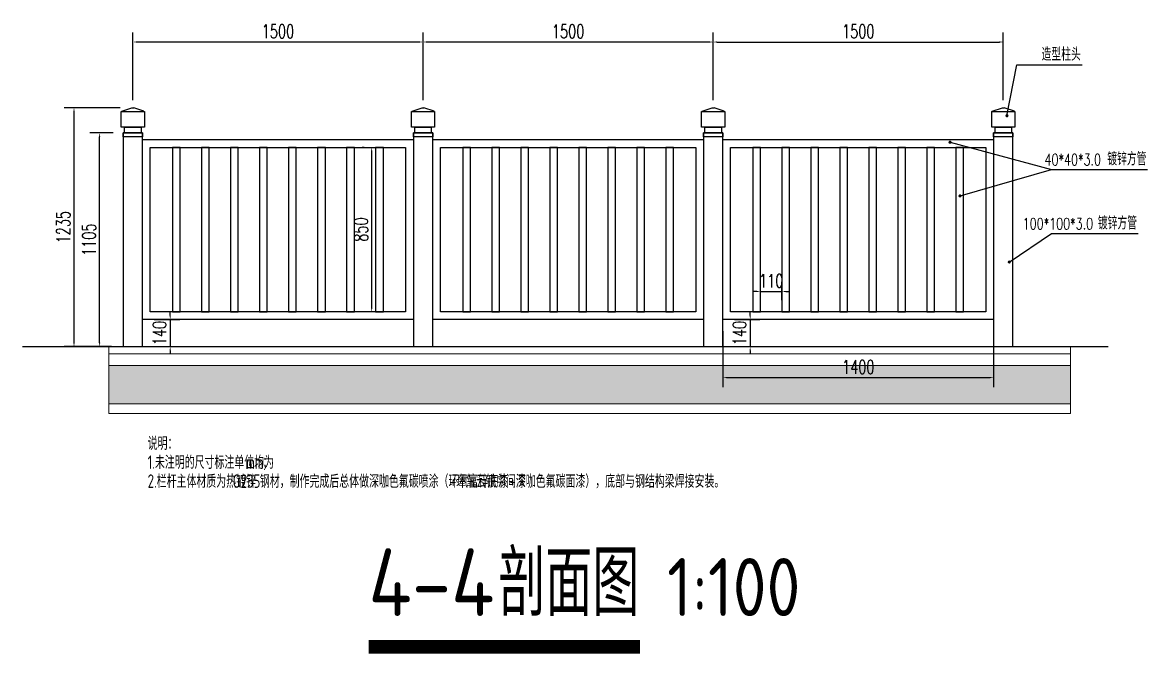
# Model space of a CAD drawing. Extents: x -51322 to 334811, y -147916 to 129288.
# Drawn here: x 111600 to 117416, y 41244 to 44507 of the extents above; entities that cross this region are included whole.
import ezdxf

# ---------------------------------------------------------------- set-up
doc = ezdxf.new("R2010")
doc.units = 0
doc.header["$LTSCALE"] = 1000
doc.header["$MEASUREMENT"] = 0
doc.layers.get('0').update_dxf_attribs({"lineweight": 5})
for name, color, linetype in [('DIM_LEAD', 3, 'Continuous'), ('DIM_SYMB', 3, 'Continuous'), ('PUB_TEXT', 7, 'Continuous'), ('W-PLASTIC_RAILINGS塑木栏杆', 6, 'Continuous'), ('W-STEEL_FRAME钢架', 3, 'Continuous')]:
    doc.layers.add(name, color=color, linetype=linetype)
doc.styles.add('_TCH_DIM', font='SIMPLEX', dxfattribs={"bigfont": 'GBCBIG'})
doc.styles.get("Standard").update_dxf_attribs({"font": 'gbenor.shx', "bigfont": 'gbcbig.shx'})
doc.styles.add('STANDARD_T3', font='simplex.shx', dxfattribs={"width": 0.7, "bigfont": 'gbcbig.shx'})
doc.dimstyles.new('W&&20', dxfattribs={"dimtxt": 70, "dimasz": 20, "dimexe": 50, "dimexo": 60, "dimgap": 20, "dimtad": 1, "dimdec": 0, "dimzin": 0, "dimdsep": 46, "dimtxsty": 'STANDARD_T3', "dimcen": 0.09, "dimclrd": 1, "dimclre": 1, "dimclrt": 7, "dimazin": 2, "dimtfac": 1, "dimtdec": 0, "dimtix": 1, "dimtmove": 2, "dimatfit": 3, "dimfxl": 0, "dimtolj": 1, "dimtzin": 0, "dimarcsym": 0})

# ---------------------------------------------------------------- blocks, each defined once
blk = doc.blocks.new('*U87')
at = {"layer": 'W-PLASTIC_RAILINGS塑木栏杆'}
blk.add_lwpolyline([(-20, -425), (20, -425), (20, 425), (-20, 425)], close=True, dxfattribs=at)
blk = doc.blocks.new('*U88')
at = {"layer": 'W-PLASTIC_RAILINGS塑木栏杆', "color": 0, "linetype": 'ByBlock', "lineweight": -2, "transparency": 16777216}
for p in [(0, 0), (150, 0), (300, 0), (450, 0), (600, 0), (750, 0), (900, 0), (1050, 0)]:
    blk.add_blockref('*U87', p, dxfattribs=at)
blk = doc.blocks.new('*U89')
at = {"layer": 'W-PLASTIC_RAILINGS塑木栏杆'}
blk.add_lwpolyline([(-20, -425), (20, -425), (20, 425), (-20, 425)], close=True, dxfattribs=at)
blk = doc.blocks.new('*U90')
at = {"layer": 'W-PLASTIC_RAILINGS塑木栏杆', "color": 0, "linetype": 'ByBlock', "lineweight": -2, "transparency": 16777216}
for p in [(0, 0), (150, 0), (300, 0), (450, 0), (600, 0), (750, 0), (900, 0), (1050, 0)]:
    blk.add_blockref('*U89', p, dxfattribs=at)
blk = doc.blocks.new('*U91')
at = {"layer": 'W-PLASTIC_RAILINGS塑木栏杆'}
blk.add_lwpolyline([(-20, -425), (20, -425), (20, 425), (-20, 425)], close=True, dxfattribs=at)
blk = doc.blocks.new('*U92')
at = {"layer": 'W-PLASTIC_RAILINGS塑木栏杆', "color": 0, "linetype": 'ByBlock', "lineweight": -2, "transparency": 16777216}
for p in [(0, 0), (150, 0), (300, 0), (450, 0), (600, 0), (750, 0), (900, 0), (1050, 0)]:
    blk.add_blockref('*U91', p, dxfattribs=at)
blk = doc.blocks.new('*D93')
at = {"layer": 'Defpoints', "color": 0, "transparency": 16777216}
for p in [(116670.5, 44406.5), (115170.5, 44046.5), (116670.5, 44046.5)]:
    blk.add_point(p, dxfattribs=at)
at = {"layer": 'W-STEEL_FRAME钢架', "color": 1, "lineweight": -2, "transparency": 16777216}
for p, q in [((115170.5, 44106.5), (115170.5, 44456.5)), ((116670.5, 44106.5), (116670.5, 44456.5)), ((115190.5, 44406.5), (116650.5, 44406.5))]:
    blk.add_line(p, q, dxfattribs=at)
at = {"layer": 'W-STEEL_FRAME钢架', "color": 1, "transparency": 16777216}
for points in [[(115190.5, 44409.8), (115190.5, 44403.2), (115170.5, 44406.5)], [(116650.5, 44409.8), (116650.5, 44403.2), (116670.5, 44406.5)]]:
    blk.add_solid(points, dxfattribs=at)
at = {"layer": 'W-STEEL_FRAME钢架', "color": 7, "transparency": 16777216, "insert": (115920.5, 44461.5), "char_height": 70, "attachment_point": 5, "style": 'STANDARD_T3'}
blk.add_mtext('\\A1;1500', dxfattribs=at)
blk = doc.blocks.new('*D94')
at = {"layer": 'Defpoints', "color": 0, "transparency": 16777216}
for p in [(113670.5, 44406.5), (113670.5, 44046.5), (115170.5, 44046.5)]:
    blk.add_point(p, dxfattribs=at)
at = {"layer": 'W-STEEL_FRAME钢架', "color": 1, "lineweight": -2, "transparency": 16777216}
for p, q in [((113670.5, 44106.5), (113670.5, 44456.5)), ((115170.5, 44106.5), (115170.5, 44456.5)), ((115150.5, 44406.5), (113690.5, 44406.5))]:
    blk.add_line(p, q, dxfattribs=at)
at = {"layer": 'W-STEEL_FRAME钢架', "color": 1, "transparency": 16777216}
for points in [[(113690.5, 44409.8), (113690.5, 44403.2), (113670.5, 44406.5)], [(115150.5, 44409.8), (115150.5, 44403.2), (115170.5, 44406.5)]]:
    blk.add_solid(points, dxfattribs=at)
at = {"layer": 'W-STEEL_FRAME钢架', "color": 7, "transparency": 16777216, "insert": (114420.5, 44461.5), "char_height": 70, "attachment_point": 5, "style": 'STANDARD_T3'}
blk.add_mtext('\\A1;1500', dxfattribs=at)
blk = doc.blocks.new('*D95')
at = {"layer": 'Defpoints', "color": 0, "transparency": 16777216}
for p in [(112170.5, 44406.5), (112170.5, 44046.5), (113670.5, 44046.5)]:
    blk.add_point(p, dxfattribs=at)
at = {"layer": 'W-STEEL_FRAME钢架', "color": 1, "lineweight": -2, "transparency": 16777216}
for p, q in [((112170.5, 44106.5), (112170.5, 44456.5)), ((113670.5, 44106.5), (113670.5, 44456.5)), ((113650.5, 44406.5), (112190.5, 44406.5))]:
    blk.add_line(p, q, dxfattribs=at)
at = {"layer": 'W-STEEL_FRAME钢架', "color": 1, "transparency": 16777216}
for points in [[(112190.5, 44409.8), (112190.5, 44403.2), (112170.5, 44406.5)], [(113650.5, 44409.8), (113650.5, 44403.2), (113670.5, 44406.5)]]:
    blk.add_solid(points, dxfattribs=at)
at = {"layer": 'W-STEEL_FRAME钢架', "color": 7, "transparency": 16777216, "insert": (112920.5, 44461.5), "char_height": 70, "attachment_point": 5, "style": 'STANDARD_T3'}
blk.add_mtext('\\A1;1500', dxfattribs=at)
blk = doc.blocks.new('*D96')
at = {"layer": 'Defpoints', "color": 0, "transparency": 16777216}
for p in [(115525.5, 43116.4), (115415.5, 43011.5), (115525.5, 43011.5)]:
    blk.add_point(p, dxfattribs=at)
at = {"layer": 'W-STEEL_FRAME钢架', "color": 1, "lineweight": -2, "transparency": 16777216}
for p, q in [((115415.5, 43071.5), (115415.5, 43166.4)), ((115525.5, 43071.5), (115525.5, 43166.4)), ((115395.5, 43116.4), (115375.5, 43116.4)), ((115415.5, 43116.4), (115525.5, 43116.4)), ((115545.5, 43116.4), (115565.5, 43116.4))]:
    blk.add_line(p, q, dxfattribs=at)
at = {"layer": 'W-STEEL_FRAME钢架', "color": 1, "transparency": 16777216}
for points in [[(115395.5, 43119.7), (115395.5, 43113), (115415.5, 43116.4)], [(115545.5, 43119.7), (115545.5, 43113), (115525.5, 43116.4)]]:
    blk.add_solid(points, dxfattribs=at)
at = {"layer": 'W-STEEL_FRAME钢架', "color": 7, "transparency": 16777216, "insert": (115470.5, 43171.4), "char_height": 70, "attachment_point": 5, "style": 'STANDARD_T3'}
blk.add_mtext('\\A1;110', dxfattribs=at)
blk = doc.blocks.new('*D97')
at = {"layer": 'Defpoints', "color": 0, "transparency": 16777216}
for p in [(115220.5, 42971.5), (116620.5, 42971.5), (116620.5, 42671)]:
    blk.add_point(p, dxfattribs=at)
at = {"layer": 'W-STEEL_FRAME钢架', "color": 1, "lineweight": -2, "transparency": 16777216}
for p, q in [((115220.5, 42911.5), (115220.5, 42621)), ((116620.5, 42911.5), (116620.5, 42621)), ((115240.5, 42671), (116600.5, 42671))]:
    blk.add_line(p, q, dxfattribs=at)
at = {"layer": 'W-STEEL_FRAME钢架', "color": 1, "transparency": 16777216}
for points in [[(115240.5, 42674.3), (115240.5, 42667.7), (115220.5, 42671)], [(116600.5, 42674.3), (116600.5, 42667.7), (116620.5, 42671)]]:
    blk.add_solid(points, dxfattribs=at)
at = {"layer": 'W-STEEL_FRAME钢架', "color": 7, "transparency": 16777216, "insert": (115920.5, 42726), "char_height": 70, "attachment_point": 5, "style": 'STANDARD_T3'}
blk.add_mtext('\\A1;1400', dxfattribs=at)
blk = doc.blocks.new('*D98')
at = {"layer": 'Defpoints', "color": 0, "transparency": 16777216}
for p in [(115220.5, 42971.5), (115220.5, 42831.5), (115361.8, 42831.5)]:
    blk.add_point(p, dxfattribs=at)
at = {"layer": 'W-STEEL_FRAME钢架', "color": 1, "lineweight": -2, "transparency": 16777216}
for p, q in [((115361.8, 42991.5), (115361.8, 43011.5)), ((115280.5, 42971.5), (115411.8, 42971.5)), ((115361.8, 42971.5), (115361.8, 42831.5)), ((115280.5, 42831.5), (115411.8, 42831.5)), ((115361.8, 42811.5), (115361.8, 42791.5))]:
    blk.add_line(p, q, dxfattribs=at)
at = {"layer": 'W-STEEL_FRAME钢架', "color": 1, "transparency": 16777216}
for points in [[(115358.5, 42991.5), (115365.1, 42991.5), (115361.8, 42971.5)], [(115358.5, 42811.5), (115365.1, 42811.5), (115361.8, 42831.5)]]:
    blk.add_solid(points, dxfattribs=at)
at = {"layer": 'W-STEEL_FRAME钢架', "color": 7, "transparency": 16777216, "insert": (115306.8, 42901.5), "char_height": 70, "attachment_point": 5, "rotation": 90, "style": 'STANDARD_T3'}
blk.add_mtext('\\A1;140', dxfattribs=at)
blk = doc.blocks.new('*D99')
at = {"layer": 'Defpoints', "color": 0, "transparency": 16777216}
for p in [(111866.1, 44066.5), (112165.5, 44066.5), (112120.5, 42831.5)]:
    blk.add_point(p, dxfattribs=at)
at = {"layer": 'W-STEEL_FRAME钢架', "color": 1, "lineweight": -2, "transparency": 16777216}
for p, q in [((112105.5, 44066.5), (111816.1, 44066.5)), ((111866.1, 42851.5), (111866.1, 44046.5)), ((112060.5, 42831.5), (111816.1, 42831.5))]:
    blk.add_line(p, q, dxfattribs=at)
at = {"layer": 'W-STEEL_FRAME钢架', "color": 1, "transparency": 16777216}
for points in [[(111862.8, 44046.5), (111869.4, 44046.5), (111866.1, 44066.5)], [(111862.8, 42851.5), (111869.4, 42851.5), (111866.1, 42831.5)]]:
    blk.add_solid(points, dxfattribs=at)
at = {"layer": 'W-STEEL_FRAME钢架', "color": 7, "transparency": 16777216, "insert": (111811.1, 43449), "char_height": 70, "attachment_point": 5, "rotation": 90, "style": 'STANDARD_T3'}
blk.add_mtext('\\A1;1235', dxfattribs=at)
blk = doc.blocks.new('*D100')
at = {"layer": 'Defpoints', "color": 0, "transparency": 16777216}
for p in [(111998.6, 43936.5), (112128, 43936.5), (112120.5, 42831.5)]:
    blk.add_point(p, dxfattribs=at)
at = {"layer": 'W-STEEL_FRAME钢架', "color": 1, "lineweight": -2, "transparency": 16777216}
for p, q in [((112068, 43936.5), (111948.6, 43936.5)), ((111998.6, 42851.5), (111998.6, 43916.5)), ((112060.5, 42831.5), (111948.6, 42831.5))]:
    blk.add_line(p, q, dxfattribs=at)
at = {"layer": 'W-STEEL_FRAME钢架', "color": 1, "transparency": 16777216}
for points in [[(111995.3, 43916.5), (112001.9, 43916.5), (111998.6, 43936.5)], [(111995.3, 42851.5), (112001.9, 42851.5), (111998.6, 42831.5)]]:
    blk.add_solid(points, dxfattribs=at)
at = {"layer": 'W-STEEL_FRAME钢架', "color": 7, "transparency": 16777216, "insert": (111943.6, 43384), "char_height": 70, "attachment_point": 5, "rotation": 90, "style": 'STANDARD_T3'}
blk.add_mtext('\\A1;1105', dxfattribs=at)
blk = doc.blocks.new('*D101')
at = {"layer": 'Defpoints', "color": 0, "transparency": 16777216}
for p in [(112220.5, 42971.5), (112220.5, 42831.5), (112363.3, 42831.5)]:
    blk.add_point(p, dxfattribs=at)
at = {"layer": 'W-STEEL_FRAME钢架', "color": 1, "lineweight": -2, "transparency": 16777216}
for p, q in [((112363.3, 42991.5), (112363.3, 43011.5)), ((112280.5, 42971.5), (112413.3, 42971.5)), ((112363.3, 42971.5), (112363.3, 42831.5)), ((112280.5, 42831.5), (112413.3, 42831.5)), ((112363.3, 42811.5), (112363.3, 42791.5))]:
    blk.add_line(p, q, dxfattribs=at)
at = {"layer": 'W-STEEL_FRAME钢架', "color": 1, "transparency": 16777216}
for points in [[(112360, 42991.5), (112366.7, 42991.5), (112363.3, 42971.5)], [(112360, 42811.5), (112366.7, 42811.5), (112363.3, 42831.5)]]:
    blk.add_solid(points, dxfattribs=at)
at = {"layer": 'W-STEEL_FRAME钢架', "color": 7, "transparency": 16777216, "insert": (112308.3, 42901.5), "char_height": 70, "attachment_point": 5, "rotation": 90, "style": 'STANDARD_T3'}
blk.add_mtext('\\A1;140', dxfattribs=at)
blk = doc.blocks.new('*D102')
at = {"layer": 'Defpoints', "color": 0, "transparency": 16777216}
for p in [(113405.1, 43861.5), (113425.5, 43861.5), (113425.5, 43011.5)]:
    blk.add_point(p, dxfattribs=at)
at = {"layer": 'W-STEEL_FRAME钢架', "color": 1, "lineweight": -2, "transparency": 16777216}
for p, q in [((113365.5, 43861.5), (113355.1, 43861.5)), ((113405.1, 43031.5), (113405.1, 43841.5)), ((113365.5, 43011.5), (113355.1, 43011.5))]:
    blk.add_line(p, q, dxfattribs=at)
at = {"layer": 'W-STEEL_FRAME钢架', "color": 1, "transparency": 16777216}
for points in [[(113401.7, 43841.5), (113408.4, 43841.5), (113405.1, 43861.5)], [(113401.7, 43031.5), (113408.4, 43031.5), (113405.1, 43011.5)]]:
    blk.add_solid(points, dxfattribs=at)
at = {"layer": 'W-STEEL_FRAME钢架', "color": 7, "transparency": 16777216, "insert": (113350.1, 43436.5), "char_height": 70, "attachment_point": 5, "rotation": 90, "style": 'STANDARD_T3'}
blk.add_mtext('\\A1;850', dxfattribs=at)
blk = doc.blocks.new('$matou$00000183')
for p, q in [((-57, 58), (-5, 75)), ((-5, 75), (5, 75)), ((57, 58), (5, 75)), ((-57, 55), (-57, 58)), ((57, 55), (57, 58))]:
    blk.add_line(p, q)
for points in [[(-60, 55), (60, 55), (60, -25), (-60, -25)], [(-50, -55), (50, -55), (50, -75), (-50, -75)], [(-42.5, -25), (42.5, -25), (42.5, -55), (-42.5, -55)]]:
    blk.add_lwpolyline(points, close=True)

msp = doc.modelspace()

# ---------------------------------------------------------------- hatches: boundary and pattern name
h = msp.add_hatch()
h.set_pattern_fill('AR-CONC', color=256, scale=99.451867)
h.set_pattern_definition([(50, (53302, 37594.1), (181.18606, -15.85172), [18.9456, -208.4014]), (355, (53302, 37594.1), (-35.04965, 190.0094), [15.15646, -166.7211]), (100.451, (53317.1, 37592.77), (146.13706, 174.1568), [16.10126, -177.11383]), (46.1842, (53302, 37644.62), (269.5932, -41.8119), [28.4184, -312.6021]), (96.6356, (53324.47, 37641.13), (236.1029, 246.0693), [24.1519, -265.6707]), (351.184, (53302, 37644.62), (236.1033, 246.0689), [22.7347, -250.0817]), (21, (53327.26, 37631.99), (150.78383, -101.70497), [18.9456, -208.4014]), (326, (53327.26, 37631.99), (61.46327, 183.17837), [15.15646, -166.7211]), (71.4514, (53339.83, 37623.51), (212.2467, 81.4738), [16.10126, -177.11383]), (37.5, (53302, 37594.096), (3.071674, 84.091565), [0, -164.70025, 0, -169.24719, 0, -167.35263]), (7.5, (53302, 37594.1), (66.4534, 99.63145), [0, -96.49616, 0, -160.91113, 0, -63.78346]), (327.5, (53245.67, 37594.096), (134.84738, -5.69734), [0, -63.15194, 0, -197.03404, 0, -261.44901]), (317.5, (53220.41, 37594.1), (147.31724, 25.28712), [0, -82.09752, 0, -130.8508, 0, -185.6667])])
h.paths.add_polyline_path([(112045.8, 42734.4), (117018.4, 42734.4), (117018.4, 42534.8), (112045.8, 42534.8)])

# ---------------------------------------------------------------- linework, layer by layer
for points in [[(112045.8, 42794.1), (117018.4, 42794.1), (117018.4, 42831.5), (112045.8, 42831.5)], [(112045.8, 42734.4), (117018.4, 42734.4), (117018.4, 42534.8), (112045.8, 42534.8)], [(112045.8, 42485.1), (117018.4, 42485.1), (117018.4, 42534.8), (112045.8, 42534.8)]]:
    msp.add_lwpolyline(points, close=True)
for points in [[(112045.8, 42831.5), (112045.8, 42734.4)], [(117018.4, 42794.1), (117018.4, 42734.4)]]:
    msp.add_lwpolyline(points)
at = {"layer": 'DIM_LEAD'}
for p, q in [((116689.5, 44025.2), (116741.2, 44288.6)), ((116741.2, 44288.6), (117077.9, 44288.6)), ((116395, 43888.3), (116920, 43747.4)), ((116446.7, 43610.4), (116920, 43747.4)), ((116920, 43747.4), (117415.9, 43747.4)), ((116701.4, 43268.7), (116920, 43415.8)), ((116920, 43415.8), (117367.1, 43415.8))]:
    msp.add_line(p, q, dxfattribs=at)
at = {"layer": 'DIM_LEAD', "const_width": 8}
for points in [[(116688.7, 44021.3, 1), (116690.2, 44029.1, 1)], [(116391.1, 43889.3, 1), (116398.9, 43887.3, 1)], [(116442.8, 43609.3, 1), (116450.5, 43611.5, 1)], [(116698.1, 43266.5, 1), (116704.7, 43270.9, 1)]]:
    msp.add_lwpolyline(points, format="xyb", close=True, dxfattribs=at)
at = {"layer": 'DIM_SYMB', "const_width": 70}
msp.add_lwpolyline([(113388.7, 41279.2), (114792.3, 41279.2)], dxfattribs=at)
at = {"layer": 'W-PLASTIC_RAILINGS塑木栏杆'}
for points in [[(112120.5, 42831.5), (112220.5, 42831.5), (112220.5, 43936.5), (112120.5, 43936.5)], [(113620.5, 42831.5), (113720.5, 42831.5), (113720.5, 43936.5), (113620.5, 43936.5)], [(115120.5, 42831.5), (115220.5, 42831.5), (115220.5, 43936.5), (115120.5, 43936.5)], [(116620.5, 42831.5), (116720.5, 42831.5), (116720.5, 43936.5), (116620.5, 43936.5)], [(112220.5, 43901.5), (113620.5, 43901.5), (113620.5, 42971.5), (112220.5, 42971.5)], [(112260.5, 43861.5), (113580.5, 43861.5), (113580.5, 43011.5), (112260.5, 43011.5)], [(113720.5, 43901.5), (115120.5, 43901.5), (115120.5, 42971.5), (113720.5, 42971.5)], [(113760.5, 43861.5), (115080.5, 43861.5), (115080.5, 43011.5), (113760.5, 43011.5)], [(115220.5, 43901.5), (116620.5, 43901.5), (116620.5, 42971.5), (115220.5, 42971.5)], [(115260.5, 43861.5), (116580.5, 43861.5), (116580.5, 43011.5), (115260.5, 43011.5)]]:
    msp.add_lwpolyline(points, close=True, dxfattribs=at)
at = {"layer": 'W-STEEL_FRAME钢架'}
msp.add_line((111599.8, 42831.5), (117212.4, 42831.5), dxfattribs=at)

# ---------------------------------------------------------------- block references
at = {"layer": 'W-PLASTIC_RAILINGS塑木栏杆'}
for name, p in [('$matou$00000183', (112170.5, 43991.5)), ('$matou$00000183', (113670.5, 43991.5)), ('$matou$00000183', (115170.5, 43991.5)), ('$matou$00000183', (116670.5, 43991.5)), ('*U92', (112395.5, 43436.5)), ('*U90', (113895.5, 43436.5)), ('*U88', (115395.5, 43436.5))]:
    msp.add_blockref(name, p, dxfattribs=at)

# ---------------------------------------------------------------- texts
at = {"layer": 'PUB_TEXT', "color": 7, "style": '_TCH_DIM'}
for s, p in [('造型柱头', (116868.5, 44309.6)), ('镀锌方管', (117208, 43768.4)), ('镀锌方管', (117159.1, 43436.8))]:
    msp.add_text(s, height=67.52, dxfattribs=at).set_placement(p)
at = {"layer": 'PUB_TEXT', "color": 7, "style": '_TCH_DIM', "width": 0.705882}
for s, p in [('40*40*3.0', (116884, 43768.4)), ('100*100*3.0', (116771.1, 43436.8))]:
    msp.add_text(s, height=59.5, dxfattribs=at).set_placement(p)
at = {"layer": 'PUB_TEXT', "width": 0.8}
for s, height, p in [('说明：', 67.52, (112247.1, 42296.8)), ('1.', 70, (112247.1, 42198.8)), ('未注明的尺寸标注单位均为', 67.518, (112284.4, 42198.8)), ('mm', 70, (112756.3, 42198.8)), ('；', 67.5, (112840.3, 42198.8)), ('2.', 70, (112247.1, 42100.8)), ('栏杆主体材质为热镀锌', 67.52, (112293.8, 42100.8)), ('Q235', 70, (112687, 42100.8)), ('钢材，制作完成后总体做深咖色氟碳喷涂（环氧富锌底漆', 67.518, (112827, 42100.8)), ('环氧云铁中间漆', 67.52, (113842.6, 42100.8)), ('深咖色氟碳面漆），底部与钢结构梁焊接安装。', 67.518, (114150.5, 42100.8)), ('+', 70, (113809.9, 42100.8)), ('+', 70, (114117.8, 42100.8))]:
    msp.add_text(s, height=height, dxfattribs=at).set_placement(p)
at = {"layer": 'PUB_TEXT', "color": 7}
for s, height, p in [('4-4', 350, (113388.7, 41437.8)), ('剖面图', 337.59, (114059.5, 41437.8)), ('1:100', 300, (114932.3, 41437.8))]:
    msp.add_text(s, height=height, dxfattribs=at).set_placement(p)

# ---------------------------------------------------------------- dimensions: what is measured, and where the dimension line sits
at = {"layer": 'W-STEEL_FRAME钢架'}
for base, p1, p2, picture, middle in [((112170.5, 44406.5), (113670.5, 44046.5), (112170.5, 44046.5), '*D95', (112920.5, 44461.5)), ((113670.5, 44406.5), (115170.5, 44046.5), (113670.5, 44046.5), '*D94', (114420.5, 44461.5)), ((116670.5, 44406.5), (115170.5, 44046.5), (116670.5, 44046.5), '*D93', (115920.5, 44461.5)), ((115525.5, 43116.4), (115415.5, 43011.5), (115525.5, 43011.5), '*D96', (115470.5, 43171.4)), ((116620.5, 42671), (115220.5, 42971.5), (116620.5, 42971.5), '*D97', (115920.5, 42726))]:
    dim = msp.add_linear_dim(base=base, p1=p1, p2=p2, dimstyle='W&&20', dxfattribs=at)
    dim.commit()
    dim.dimension.update_dxf_attribs({"geometry": picture, "text_midpoint": middle})
for base, p1, p2, picture, middle in [((111866.1, 44066.5), (112120.5, 42831.5), (112165.5, 44066.5), '*D99', (111811.1, 43449)), ((111998.6, 43936.5), (112120.5, 42831.5), (112128, 43936.5), '*D100', (111943.6, 43384)), ((113405.1, 43861.5), (113425.5, 43011.5), (113425.5, 43861.5), '*D102', (113350.1, 43436.5)), ((112363.3, 42831.5), (112220.5, 42971.5), (112220.5, 42831.5), '*D101', (112308.3, 42901.5)), ((115361.8, 42831.5), (115220.5, 42971.5), (115220.5, 42831.5), '*D98', (115306.8, 42901.5))]:
    dim = msp.add_linear_dim(base=base, p1=p1, p2=p2, angle=90, dimstyle='W&&20', dxfattribs=at)
    dim.commit()
    dim.dimension.update_dxf_attribs({"geometry": picture, "text_midpoint": middle})

doc.saveas('drawing.dxf')
